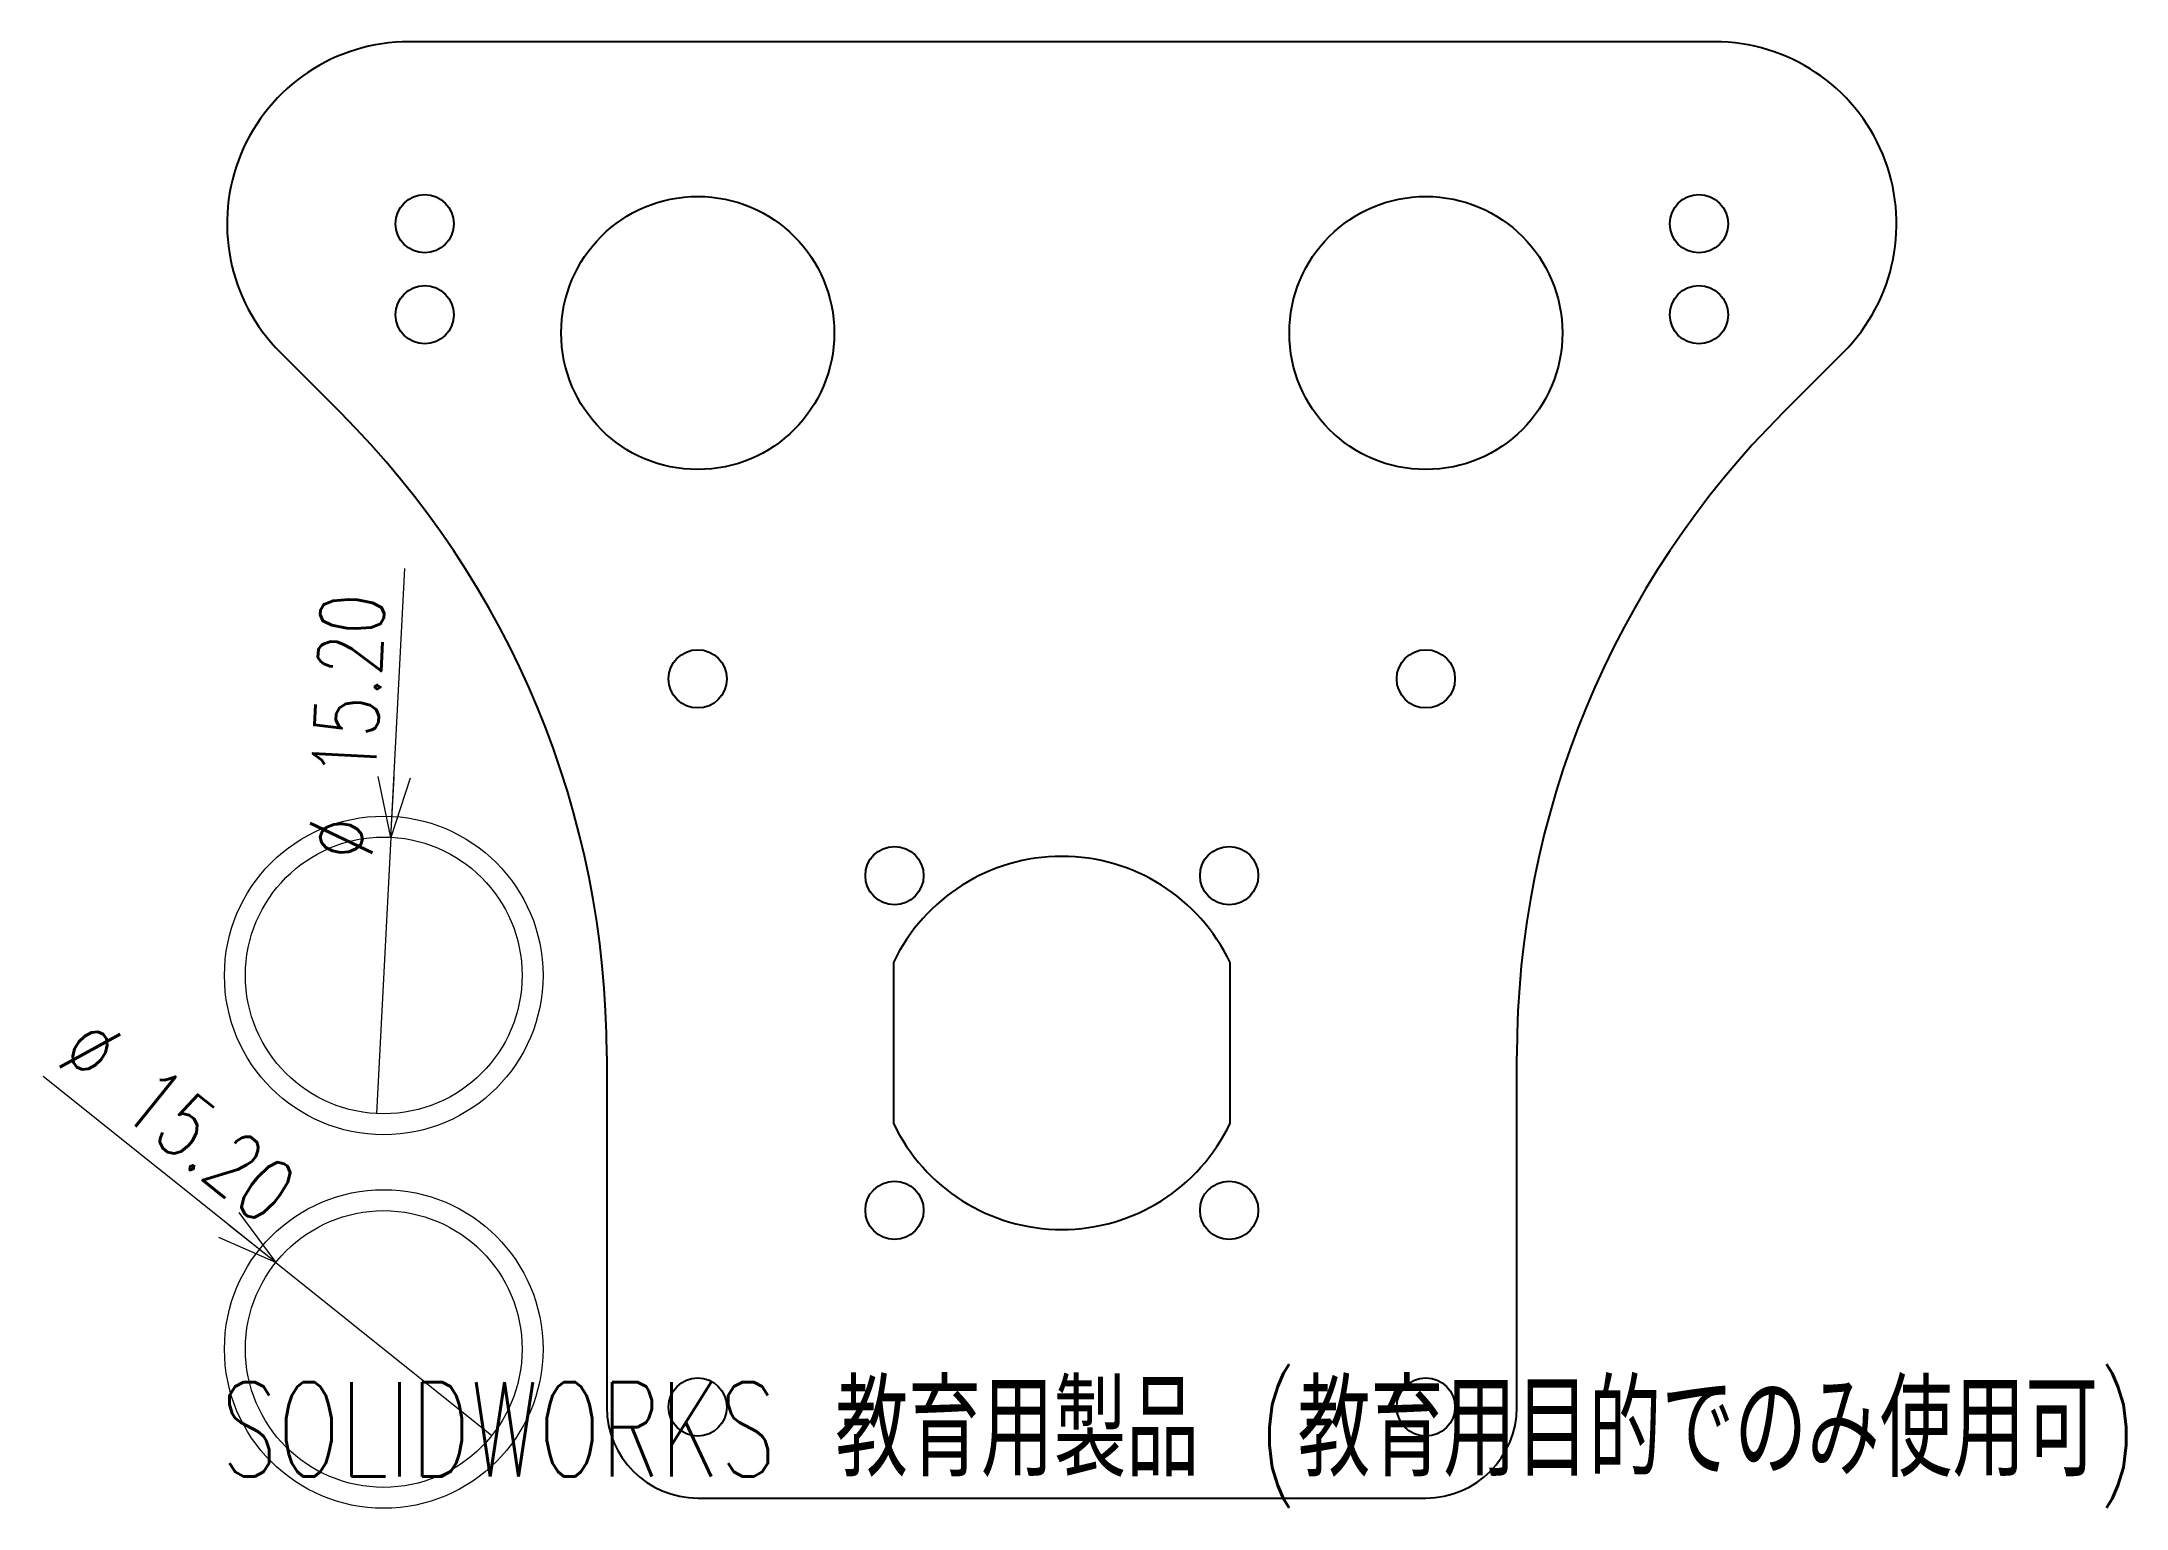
# Model space of a CAD drawing. Header units: millimetres. Extents: x -10 to 105, y 0 to 80.
import ezdxf

# ---------------------------------------------------------------- set-up
doc = ezdxf.new("R2010")
doc.units = ezdxf.units.MM
doc.styles.add('SLDTEXTSTYLE0', font='TXT', dxfattribs={"width": 0.75, "bigfont": 'bigfont'})
doc.styles.add('SLDTEXTSTYLE1', font='TXT', dxfattribs={"width": 0.7, "bigfont": 'bigfont'})
doc.dimstyles.new('SLDDIMSTYLE0', dxfattribs={"dimtxt": 3.5, "dimasz": 3.302, "dimexe": 0, "dimexo": 0.0625, "dimgap": 0.875, "dimtad": 1, "dimrnd": 1e-09, "dimzin": 4, "dimdsep": 46, "dimtxsty": 'SLDTEXTSTYLE0', "dimblk1": 'NONE', "dimblk2": 'OPEN30', "dimsah": 1, "dimcen": 0, "dimadec": 0, "dimazin": 1, "dimtfac": 1, "dimtmove": 0, "dimatfit": 3, "dimldrblk": 'NONE', "dimfxl": 1, "dimfrac": 2, "dimtolj": 1, "dimtzin": 12, "dimarcsym": 0})

# ---------------------------------------------------------------- blocks, each defined once
blk = doc.blocks.new('_Open30')
at = {"color": 0, "linetype": 'ByBlock', "lineweight": -2}
for p, q in [((-1, 0.267949), (0, 0)), ((0, 0), (-1, -0.267949)), ((0, 0), (-1, 0))]:
    blk.add_line(p, q, dxfattribs=at)
blk = doc.blocks.new('_D')
at = {"color": 7, "linetype": 'Continuous', "lineweight": 0}
for q in [(10.11, 51.37), (8.55, 21.44)]:
    blk.add_line((9.34, 36.61), q, dxfattribs=at)
at = {"color": 7, "linetype": 'Continuous', "lineweight": 18, "xscale": 3.302, "yscale": 3.302, "rotation": 267.0129193843}
blk.add_blockref('_Open30', (9.34, 36.61), dxfattribs=at)
at = {"color": 7, "linetype": 'Continuous', "lineweight": 18, "char_height": 3.5, "attachment_point": 1, "rotation": 87.0129, "style": 'SLDTEXTSTYLE0'}
for s, insert in [('15.20', (4.99, 39.98)), ('%%c', (4.81, 35.54))]:
    blk.add_mtext(s, dxfattribs=dict(at, insert=insert))
blk = doc.blocks.new('_None')
blk = doc.blocks.new('_D_1')
at = {"color": 7, "linetype": 'Continuous', "lineweight": 0}
for q in [(-9.77, 23.47), (14.88, 3.76)]:
    blk.add_line((3.01, 13.25), q, dxfattribs=at)
at = {"color": 7, "linetype": 'Continuous', "lineweight": 18, "xscale": 3.302, "yscale": 3.302, "rotation": 321.3491071381}
blk.add_blockref('_Open30', (3.01, 13.25), dxfattribs=at)
at = {"color": 7, "linetype": 'Continuous', "lineweight": 18, "char_height": 3.5, "attachment_point": 1, "rotation": 321.3491, "style": 'SLDTEXTSTYLE0'}
for s, insert in [('%%c', (-6.98, 26.96)), ('15.20', (-3.47, 24.23))]:
    blk.add_mtext(s, dxfattribs=dict(at, insert=insert))

msp = doc.modelspace()

# ---------------------------------------------------------------- linework, layer by layer
at = {"color": 7, "linetype": 'Continuous', "lineweight": 25}
for p, q in [((82.05, 80.316), (10.334, 80.316)), ((3.263, 63.245), (6.548, 59.961)), ((85.837, 59.961), (89.121, 63.245)), ((36.942, 29.732), (36.942, 20.9)), ((55.442, 20.9), (55.442, 29.732)), ((21.192, 24.605), (21.192, 5.316)), ((71.192, 5.316), (71.192, 24.605)), ((26.192, 0.316), (66.192, 0.316))]:
    msp.add_line(p, q, dxfattribs=at)
for centre, radius in [((11.192, 70.316), 1.6), ((26.192, 64.316), 7.5), ((66.192, 64.316), 7.5), ((81.192, 70.316), 1.6), ((11.192, 65.316), 1.6), ((81.192, 65.316), 1.6), ((26.192, 45.316), 1.6), ((66.192, 45.316), 1.6), ((37, 34.509), 1.6), ((55.385, 34.509), 1.6), ((37, 16.124), 1.6), ((55.385, 16.124), 1.6), ((26.192, 5.316), 1.6), ((66.192, 5.316), 1.6)]:
    msp.add_circle(centre, radius, dxfattribs=at)
at = {"color": 7, "linetype": 'Continuous', "lineweight": 18}
for centre, radius in [((8.942, 29.025), 8.75), ((8.942, 29.025), 7.6), ((8.942, 8.503), 8.75), ((8.942, 8.503), 7.6)]:
    msp.add_circle(centre, radius, dxfattribs=at)
at = {"color": 7, "linetype": 'Continuous', "lineweight": 25}
for centre, radius, start, end in [((10.334, 70.316), 10, 90, 225), ((82.05, 70.316), 10, 315, 90), ((-28.808, 24.605), 50, 0, 45), ((121.192, 24.605), 50, 135, 180), ((46.192, 25.316), 10.25, 25.51946, 154.48054), ((46.192, 25.316), 10.25, 205.51946, 334.48054), ((26.192, 5.316), 5, 180, 270), ((66.192, 5.316), 5, 270, 0)]:
    msp.add_arc(centre, radius, start, end, dxfattribs=at)

# ---------------------------------------------------------------- texts
at = {"color": 7, "linetype": 'Continuous', "insert": (0, 6.69), "char_height": 5.19, "attachment_point": 1, "style": 'SLDTEXTSTYLE1'}
msp.add_mtext('SOLIDWORKS 教育用製品 (教育用目的でのみ使用可)', dxfattribs=at)

# ---------------------------------------------------------------- dimensions: what is measured, and where the dimension line sits
at = {"color": 7, "linetype": 'Continuous', "lineweight": 18}
for p1, p2, picture, middle in [((8.546, 21.435), (9.338, 36.615), '_D', (9.703, 43.601)), ((14.877, 3.756), (3.007, 13.25), '_D_1', (-3.678, 18.595))]:
    dim = msp.add_diameter_dim_2p(p1=p1, p2=p2, dimstyle='SLDDIMSTYLE0', dxfattribs=at)
    dim.commit()
    dim.dimension.update_dxf_attribs({"geometry": picture, "text_midpoint": middle, "dimtype": 163})

doc.saveas('drawing.dxf')
